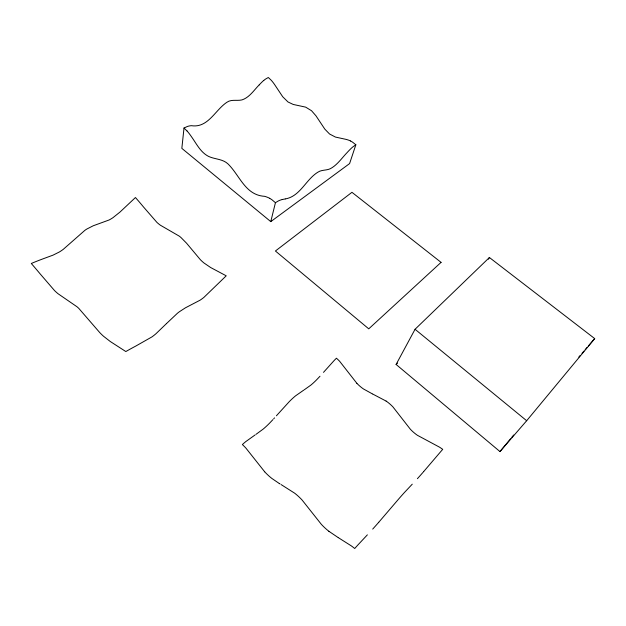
<?xml version="1.0" encoding="UTF-8"?>
<svg xmlns="http://www.w3.org/2000/svg" width="626" height="626" viewBox="0 0 626 626"><rect width="100%" height="100%" fill="white"/><g stroke="black" fill="none" stroke-linecap="round" stroke-linejoin="round"><path stroke-width="0.94" d="M259.234 84.854C253.913 90.199 249.524 97.406 242.027 99.894C237.043 101.107 231.432 99.057 226.917 102.265C215.125 110.019 208.122 128.213 191.423 125.685A36.433 17.364 -50.8 0 0 189.091 126.006A23.115 11.088 -51.3 0 0 187.143 126.577L184.005 128.017L181.837 148.37L270.776 221.62L349.598 163.582L355.85 144.778L352.696 142.258A19.422 12.59 55.3 0 0 352.109 141.883A16.871 10.955 55.4 0 0 350.576 141.022M270.776 221.62L275.44 202.691L278.374 200.93A31.918 11.166 -50.6 0 1 282.224 199.545M396.094 364.449L415.054 329.276L489.407 257.513L594.7 338.596L526.669 420.727L499.963 451.573L396.094 364.449L397.487 363.08M488.421 259.172L489.407 257.513M499.963 451.573L510.573 438.779M511.825 437.269L513.696 435.015M578.831 357.039L580.099 355.56M582.008 353.354L583.909 351.139M585.177 349.66L587.086 347.446M588.354 345.975L594.7 338.596M423.935 471.284L440.235 452.199A27.114 1.064 -49.8 0 1 440.727 451.628L441.001 451.307A26.472 1.041 -49.8 0 1 441.886 450.29L442.715 449.343L441.314 448.357A26.214 13.216 42.1 0 0 440.422 447.762L440.055 447.52A27.873 14.03 42.1 0 0 439.405 447.105L417.378 435.281A24.273 12.755 43.3 0 1 410.39 429.279L392.917 406.884A23.076 11.753 44.8 0 0 386.132 401.078M423.7 471.55L423.356 471.957M378.871 522.131L398.778 498.883A24.484 1.002 -49.7 0 1 404.373 492.568L412.268 484.172M378.746 522.272L378.628 522.413A26.026 1.119 -49.6 0 1 372.799 528.986L372.697 529.095M323.493 372.368L333.877 360.811A25.885 4.938 -49.4 0 1 334.378 360.286L334.66 359.997A24.344 4.648 -49.4 0 1 335.348 359.293L336.428 358.213L337.61 359.277A21.292 10.822 47.4 0 1 338.345 359.973A23.303 11.816 47.4 0 1 339.644 361.288L356.875 383.315M276.402 415.797L289.306 401.602A23.381 4.625 -48.6 0 1 295.519 395.875L303.665 390.186M274.54 417.878L273.742 418.747M417.401 478.679L417.495 478.577A24.672 1.025 -49.8 0 0 422.894 472.489M319.988 376.249L316.733 379.677A23.506 4.742 -49.3 0 1 310.832 385.131L304.252 389.818M272.959 419.6L269.477 423.254A24.782 5.157 -48.3 0 1 263.03 429.209L256.018 434.334M367.376 534.839L357.712 545.16A26.448 1.103 -49.5 0 0 355.826 547.257L354.707 548.509L353.549 547.578A29.625 11.378 44.2 0 0 352.321 546.631L351.945 546.349A30.361 11.651 44.2 0 0 351.264 545.849L338.236 537.601M255.126 434.921L245.768 441.612A25.76 5.204 -47.7 0 0 244.32 442.832A23.405 4.742 -47.7 0 0 243.577 443.482L242.379 444.562L243.631 445.767A24.868 9.609 48.1 0 1 245.94 448.146L264.688 471.793M355.85 144.778L353.26 146.586A19.578 6.252 -52.9 0 0 352.54 147.173A17.012 5.446 -53 0 0 351.272 148.299A28.968 9.171 -52.8 0 0 347.164 152.533C341.796 158.057 337.359 164.928 330.418 168.66C326.436 170.64 321.553 169.599 317.797 172.244C305.809 179.607 300.206 196.345 285.339 198.927M282.24 199.522L285.159 198.958M372.783 394.083L386.132 401.086M372.478 393.942L363.448 388.949A23.452 12.348 46.2 0 1 356.867 383.315M281.097 484.555L294.69 493.21A25.134 9.758 46.2 0 1 302.139 500.08L321.318 524.298A26.488 10.65 45.1 0 0 328.861 531.271M280.025 483.921L279.266 483.46M278.961 483.28L271.887 478.46A25.58 10.29 47.2 0 1 264.681 471.801M337.907 537.398L328.861 531.263M415.054 329.276L526.669 420.727M184.005 128.017L187.057 131.014M275.44 202.691L272.13 199.897A20.814 11.55 54.1 0 0 271.238 199.279A18.091 10.055 54.1 0 0 269.689 198.348M259.242 84.878A28.796 12.465 -54.2 0 1 263.749 80.41M263.757 80.449A16.339 7.152 -54.4 0 1 265.08 79.416A18.796 8.216 -54.3 0 1 265.58 79.064L268.319 77.491L271.199 80.23A22.372 13.412 60 0 1 273.155 82.577A34.657 20.564 59.7 0 1 275.057 85.253L282.709 96.748L288.015 101.983L293.234 104.456L305.668 107.14L311.545 110.739L315.989 115.841L324.808 129.112L329.573 134.011L335.45 137.071L345.529 139.262A28.827 18.592 54.8 0 1 350.576 140.967M269.689 198.293A31.965 17.63 53.6 0 0 264.587 196.321C245.071 195.14 239.758 175.17 227.739 163.683C222.379 158.863 214.749 159.325 208.536 156.39C200.39 152.243 196.368 143.495 191.251 136.413A31.323 15.924 57.7 0 0 187.072 130.967M166.461 323.603L155.976 333.721A28.647 10.603 -46.7 0 1 151.985 336.874L135.85 346.029A216.486 64.447 -43.7 0 0 129.629 349.402L125.826 351.546L110.27 341.499L103.501 336.225A29.845 10.932 52.7 0 1 99.683 332.508L78.798 308.383A25.854 8.944 52.8 0 0 77.029 306.787L58.077 293.75A28.42 9.969 54 0 1 54.548 290.589L40.048 273.773A188.731 54.313 52.8 0 0 34.587 267.294L31.3 263.476L35.361 261.801A207.887 85.41 -40.8 0 1 42.012 259.211L52.999 255.158L59.243 252.043A27.286 13.889 -44.9 0 0 63.359 249.265L84.893 230.329A24.265 11.691 -45.8 0 1 86.834 229.038L93.29 225.751L109.073 219.992A26.957 13.396 -47.7 0 0 113.024 217.629L119.957 212.089L135.451 197.526L138.495 201.024A176.626 68.672 53.8 0 1 143.518 206.987L156.93 222.394A26.308 12.301 55.6 0 0 160.35 225.196L179.326 236.182A23.991 11.088 53.9 0 1 181.031 237.59L186.618 243.264L200.343 259.673A27.591 13.436 53.8 0 0 203.982 262.983L210.633 267.521L226.229 275.816L203.849 297.444A28.264 10.188 -48.5 0 1 200.07 300.19L185.452 307.804L179.349 311.764A25.416 8.874 -47.2 0 0 177.463 313.227L166.461 323.603M441.072 262.364L368.753 328.838L275.417 251.003L351.953 192.315L441.072 262.364"/></g></svg>
